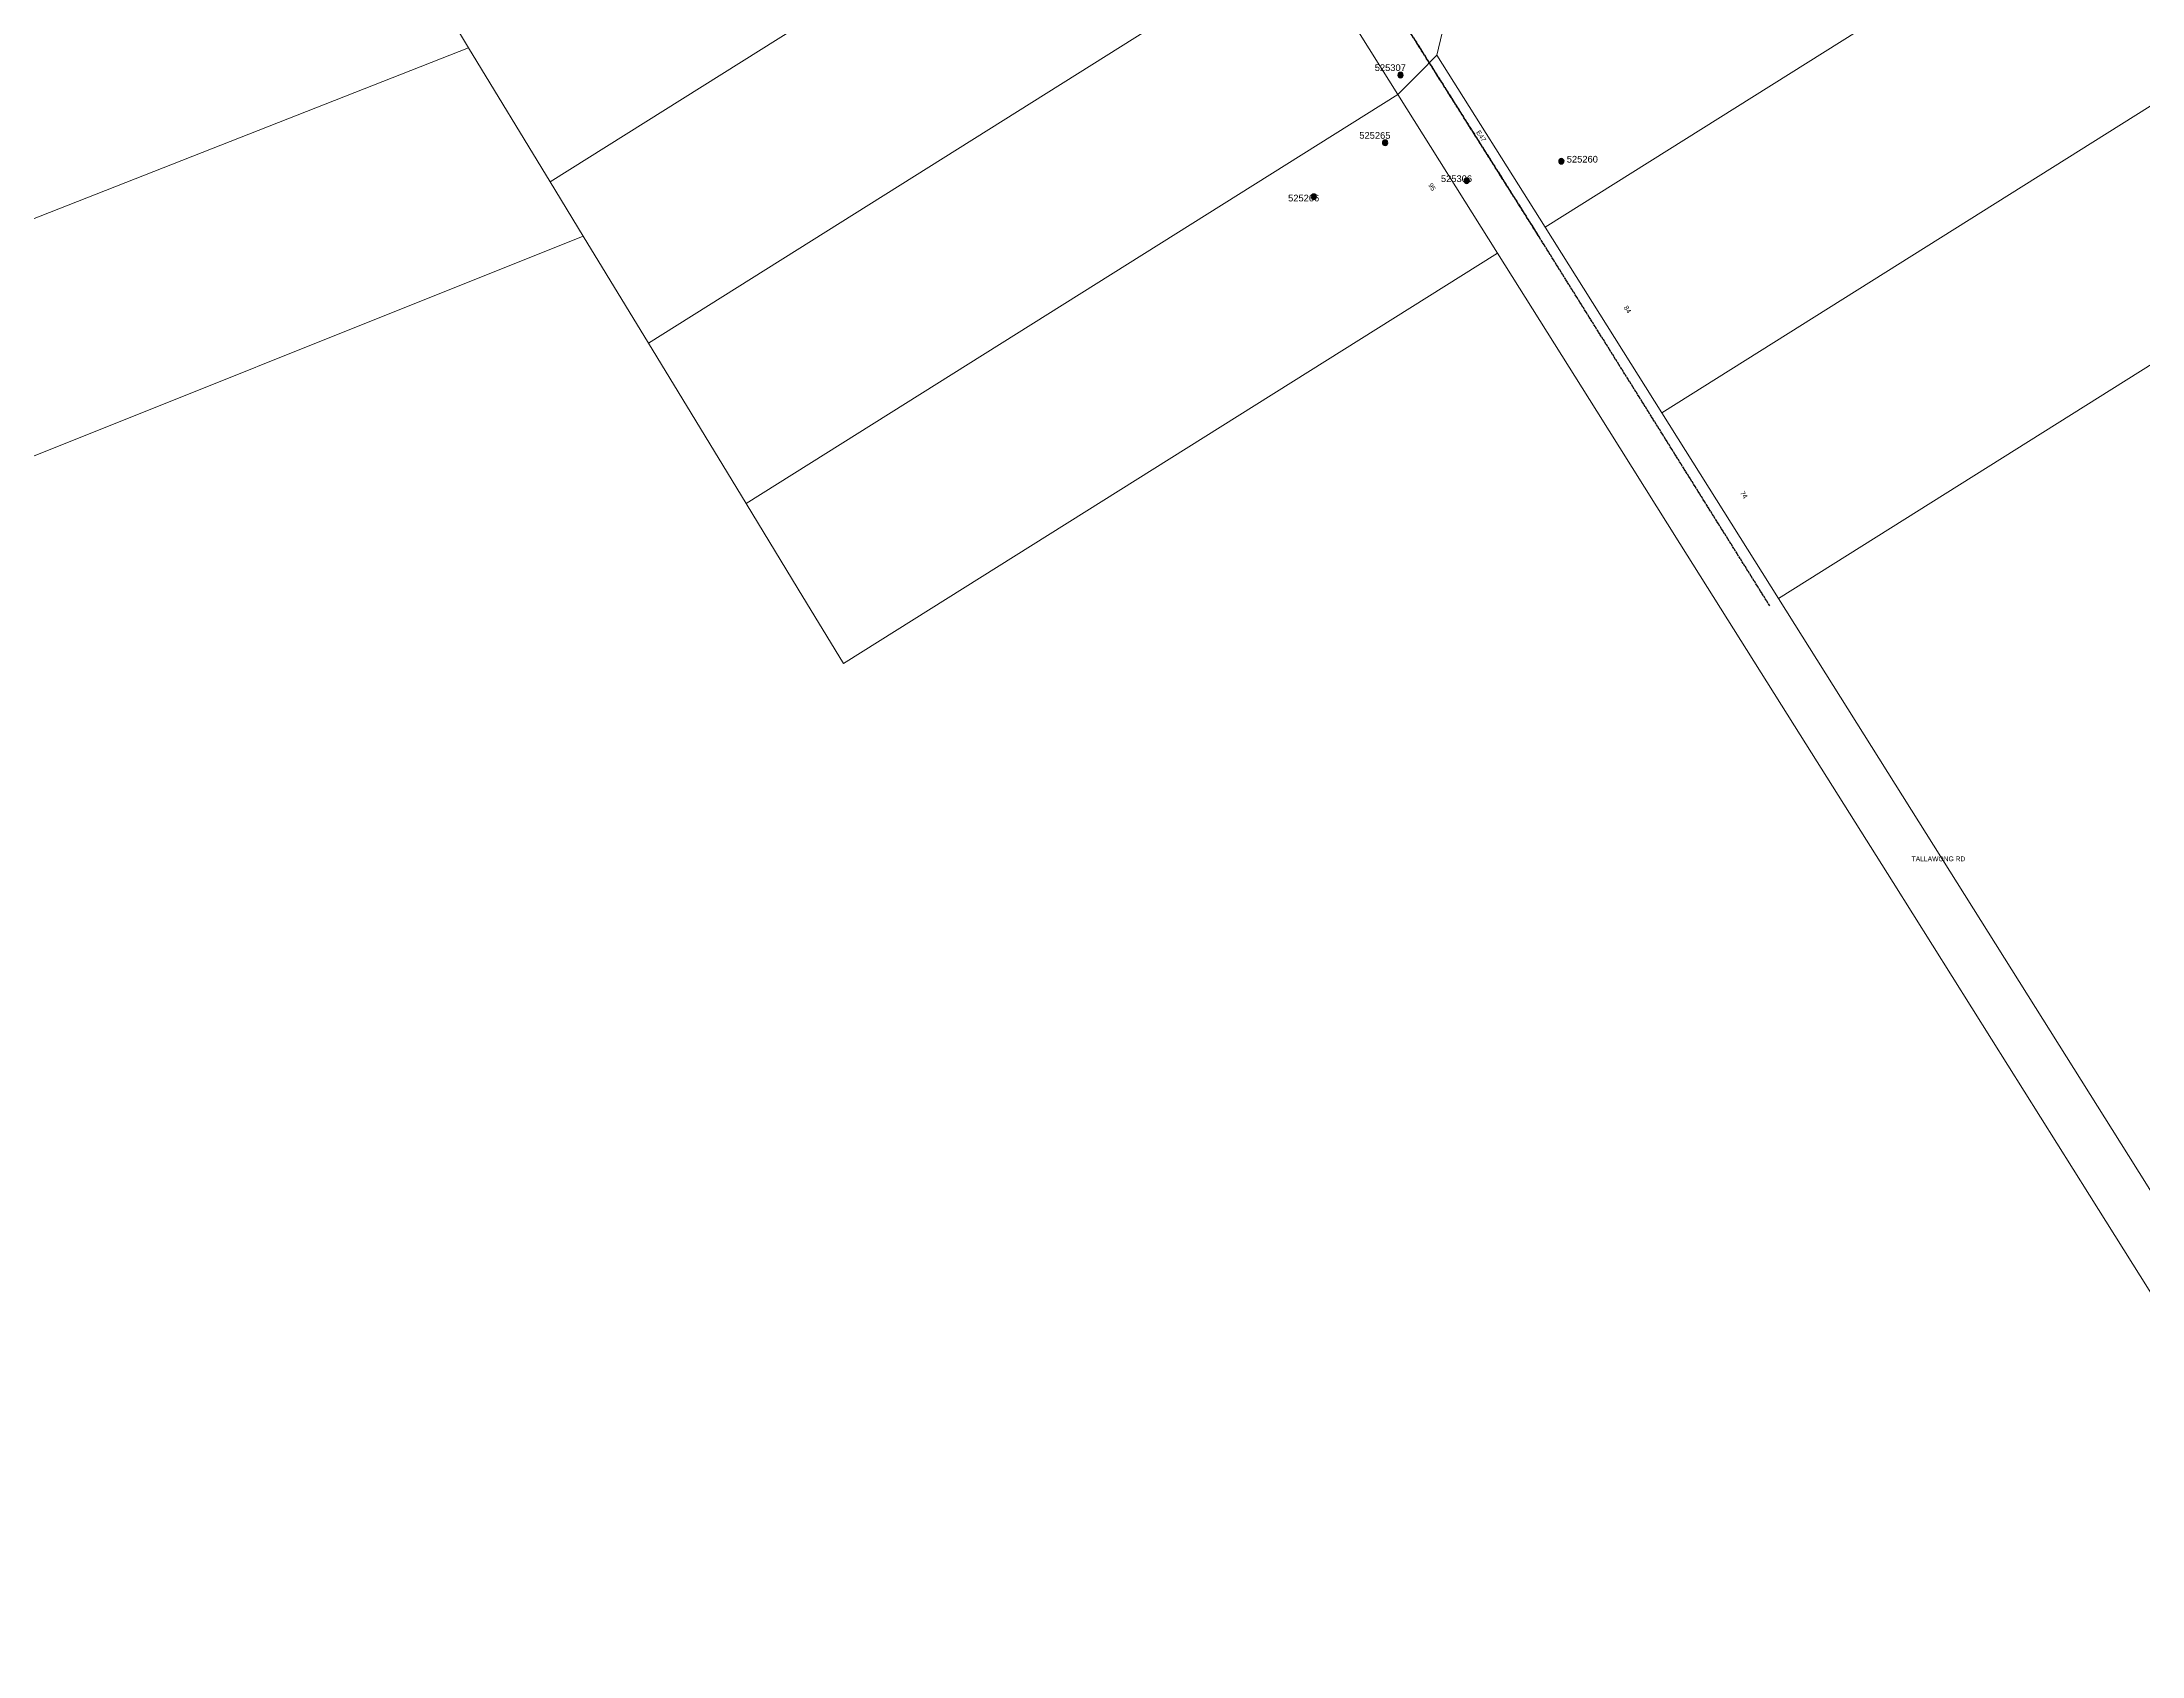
# Model space of a CAD drawing. Header units: metres. Extents: x 303862 to 306084, y 6269917 to 6272504.
# Drawn here: x 304605 to 305391, y 6269917 to 6270521 of the extents above; entities that cross this region are included whole.
import ezdxf
from ezdxf.enums import TextEntityAlignment as Align

# ---------------------------------------------------------------- set-up
doc = ezdxf.new("R2010")
doc.units = ezdxf.units.M
doc.linetypes.add('Cable Exist OH', pattern=[1, 1, 0])
doc.layers.get('0').update_dxf_attribs({"color": 6})
doc.layers.add('Cadastre Land Parcels_SP_EXT', color=9, linetype='Continuous', lineweight=5)
doc.layers.add('Cadastre Roads_SP_EXT', color=9, linetype='Continuous', lineweight=5)
for name, color, linetype in [('Mains_HV_EXT', 7, 'Continuous'), ('Mains_LV_EXT', 7, 'Continuous'), ('SupportsOH_SP_TR_HV_LV_SL_EXT', 7, 'Continuous')]:
    doc.layers.add(name, color=color, linetype=linetype)
doc.styles.add('POLE_LABEL', font='arial.ttf')
doc.styles.get("Standard").update_dxf_attribs({"font": 'arial.ttf'})

# ---------------------------------------------------------------- blocks, each defined once
blk = doc.blocks.new('POLE_EXT')
blk.add_hatch(color=256).paths.add_polyline_path([(-1, 0, 1), (1, 0, 1)])
blk.add_lwpolyline([(-1, 0, 1), (1, 0, 1)], format="xyb", close=True)
for tag, height, flags, p in [('pNumber', 2.5, 8, (-17.84, 2.07)), ('OWNED_BY', 0.2, 9, (1.35, -0.4)), ('SPECIAL_USE', 0.2, 9, (1.35, -0.8)), ('STATE', 0.2, 9, (1.35, -1)), ('cLV', 0.2, 9, (1.35, -1.4)), ('hDepth', 0.2, 9, (1.35, -1.6)), ('hDia', 0.2, 9, (1.35, -1.8)), ('cHV', 0.2, 9, (1.35, -2)), ('cLinedev', 0.2, 9, (1.35, -3.4)), ('pExisting', 0.2, 9, (1.35, -3.8)), ('pFooting', 0.2, 9, (1.35, -4.4)), ('pNew', 0.2, 9, (1.35, -4.6)), ('pRelocate', 0.2, 9, (1.35, -5)), ('pRemove', 0.2, 9, (1.35, -5.2)), ('pReplace', 0.2, 9, (1.35, -5.4)), ('pStay', 0.2, 9, (1.35, -5.6)), ('pType', 0.2, 9, (1.35, -5.8)), ('cspan', 0.2, 9, (1.35, -6)), ('STREETNAME', 0.2, 9, (1.35, -6.2)), ('SUBURB', 0.2, 9, (1.35, -6.4)), ('OPERATED_BY', 0.2, 9, (1.36, -7.01)), ('PARENT', 0.2, 9, (1.35, -0.6)), ('USAGE', 0.2, 9, (1.35, -1.2)), ('LBRACKET', 0.2, 9, (1.35, -2.2)), ('LExisting', 0.2, 9, (1.35, -2.4)), ('LANTNUMBER', 0.2, 9, (1.35, -2.6)), ('LOther', 0.2, 9, (1.35, -2.8)), ('LRemove', 0.2, 9, (1.35, -3)), ('LEGEND', 0.2, 9, (1.35, -3.2)), ('LOCATION', 0.2, 9, (1.35, -3.6)), ('PFNUMBER', 0.2, 9, (1.35, -4)), ('NEWPFNUMBER', 0.2, 9, (1.35, -4.2)), ('NOTES', 0.2, 9, (1.35, -6.6)), ('MAINTAINED_BY', 0.2, 9, (1.36, -6.81))]:
    blk.add_attdef(tag, text='', height=height, dxfattribs=dict(flags=flags)).set_placement(p, align=Align.MIDDLE_LEFT)
at = {"style": 'POLE_LABEL'}
for tag, height, flags, p in [('STRUCTURE_PLANT_NUMBER', 0.2, 9, (1.35, 0.03)), ('ASSET_NUM', 2.5, 8, (2, 2)), ('STREET_CODE', 0.2, 9, (1.35, -0.2))]:
    blk.add_attdef(tag, text='', height=height, dxfattribs=dict(at, flags=flags)).set_placement(p, align=Align.MIDDLE_LEFT)
at = {"flags": 1}
blk.add_attdef('Z', (1.35, -7.33), '', height=0.2, dxfattribs=at)

msp = doc.modelspace()

# ---------------------------------------------------------------- linework, layer by layer
at = {"layer": 'Cadastre Land Parcels_SP_EXT', "linetype": 'Continuous'}
for points in [[(305037.79, 6270621.1), (305000.09, 6270681.11), (304758.62, 6270529.41), (304764.87, 6270519.14), (304795.46, 6270468.87), (305037.79, 6270621.1)], [(305376.53, 6270583.01), (305371.15, 6270591.57), (305332.81, 6270652.61), (305129.28, 6270524.75), (305127.36, 6270516.34), (305167.84, 6270451.91), (305376.53, 6270583.01)], [(305075.35, 6270561.32), (305037.79, 6270621.1), (304795.46, 6270468.87), (304807.78, 6270448.63), (304832.18, 6270408.55), (305075.35, 6270561.32)], [(304764.87, 6270519.14), (304758.62, 6270529.41), (304721.64, 6270590.17), (304720.18, 6270592.58), (304459.32, 6270489.5), (304358.29, 6270449.58), (304359.96, 6270445.68), (304372.8, 6270407.11), (304395.36, 6270392.04), (304405, 6270381.82), (304407.87, 6270378.78), (304764.87, 6270519.14)], [(305420.21, 6270513.49), (305409.48, 6270530.56), (305376.53, 6270583.01), (305167.84, 6270451.91), (305211.52, 6270382.38), (305420.21, 6270513.49)], [(305112.71, 6270501.64), (305095.32, 6270529.42), (305075.35, 6270561.32), (304832.18, 6270408.55), (304848.16, 6270382.29), (304868.77, 6270348.43), (305112.71, 6270501.64)], [(305463.89, 6270443.96), (305447.81, 6270469.55), (305420.21, 6270513.49), (305211.52, 6270382.38), (305255.19, 6270312.85), (305463.89, 6270443.96)], [(305150.02, 6270442.24), (305112.71, 6270501.64), (304868.77, 6270348.43), (304888.29, 6270316.35), (304905.24, 6270288.51), (305150.02, 6270442.24)]]:
    msp.add_lwpolyline(points, close=True, dxfattribs=at)
msp.add_lwpolyline([(304563.25, 6270350.73), (304807.78, 6270448.63), (304795.46, 6270468.87), (304764.87, 6270519.14), (304407.87, 6270378.78)], dxfattribs=at)
at = {"layer": 'Cadastre Roads_SP_EXT', "linetype": 'Continuous'}
msp.add_lwpolyline([(305499.42, 6269922.8), (305498.64, 6269925.3), (305461.98, 6269983.66), (305424.1, 6270043.96), (305386.22, 6270104.26), (305342.55, 6270173.79), (305298.87, 6270243.32), (305255.19, 6270312.85), (305211.52, 6270382.38), (305167.84, 6270451.91), (305127.36, 6270516.34), (305120.72, 6270509.68), (305112.71, 6270501.64), (305150.02, 6270442.24), (305187.2, 6270383.04), (305218.32, 6270333.51), (305261.24, 6270265.18), (305298.13, 6270206.45), (305334.95, 6270147.84), (305371.67, 6270089.39), (305425.87, 6270003.1), (305480.07, 6269916.82), (305499.42, 6269922.8)], close=True, dxfattribs=at)
at = {"layer": 'Mains_HV_EXT', "linetype": 'Cable Exist OH'}
msp.add_lwpolyline([(305251.98, 6270310.08), (305165.6, 6270448.34), (305108.58, 6270538.76), (305063.05, 6270611.2)], dxfattribs=at)
at = {"layer": 'Mains_LV_EXT', "linetype": 'Cable Exist OH'}
msp.add_lwpolyline([(305108.58, 6270538.76), (305165.62, 6270448.32)], dxfattribs=at)

# ---------------------------------------------------------------- block references
at = {"layer": 'SupportsOH_SP_TR_HV_LV_SL_EXT'}
ref = msp.add_blockref('POLE_EXT', (305113.75, 6270508.92), dxfattribs=at)
ref.add_attrib('ASSET_NUM', '525307', dxfattribs={"layer": '0', "height": 2.5, "rotation": 359.94339, "style": 'POLE_LABEL'}).set_placement((305115.75, 6270509.67), align=Align.BOTTOM_RIGHT)
ref = msp.add_blockref('POLE_EXT', (305107.98, 6270483.55), dxfattribs=at)
ref.add_attrib('ASSET_NUM', '525265', dxfattribs={"layer": '0', "height": 2.5, "rotation": 359.93656, "style": 'POLE_LABEL'}).set_placement((305109.98, 6270484.3), align=Align.BOTTOM_RIGHT)
ref = msp.add_blockref('POLE_EXT', (305173.98, 6270476.64), dxfattribs=at)
ref.add_attrib('ASSET_NUM', '525260', dxfattribs={"layer": '0', "height": 2.5, "style": 'POLE_LABEL'}).set_placement((305175.98, 6270477.39), align=Align.MIDDLE_LEFT)
ref = msp.add_blockref('POLE_EXT', (305138.53, 6270469.35), dxfattribs=at)
ref.add_attrib('ASSET_NUM', '525306', dxfattribs={"layer": '0', "height": 2.5, "rotation": 359.9916, "style": 'POLE_LABEL'}).set_placement((305140.53, 6270470.1), align=Align.MIDDLE_RIGHT)
ref = msp.add_blockref('POLE_EXT', (305081.31, 6270463.34), dxfattribs=at)
ref.add_attrib('ASSET_NUM', '525266', dxfattribs={"layer": '0', "height": 2.5, "rotation": 0.02977, "style": 'POLE_LABEL'}).set_placement((305083.31, 6270464.09), align=Align.TOP_RIGHT)

# ---------------------------------------------------------------- texts
at = {"layer": 'Cadastre Land Parcels_SP_EXT'}
for s, rotation, p in [('95', 301.948, (305124.07, 6270467.71)), ('84', 302.1409, (305197.23, 6270421.84)), ('74', 302.16098, (305240.79, 6270352.4))]:
    msp.add_text(s, height=1.8, rotation=rotation, dxfattribs=at).set_placement(p)
at = {"layer": 'Cadastre Roads_SP_EXT'}
msp.add_text('TALLAWONG RD', height=1.8, dxfattribs=at).set_placement((305305.07, 6270214.47))
at = {"layer": 'Mains_LV_EXT'}
msp.add_text('E47', height=1.8, rotation=303.84044, dxfattribs=at).set_placement((305141.96, 6270487.46))

doc.saveas('drawing.dxf')
